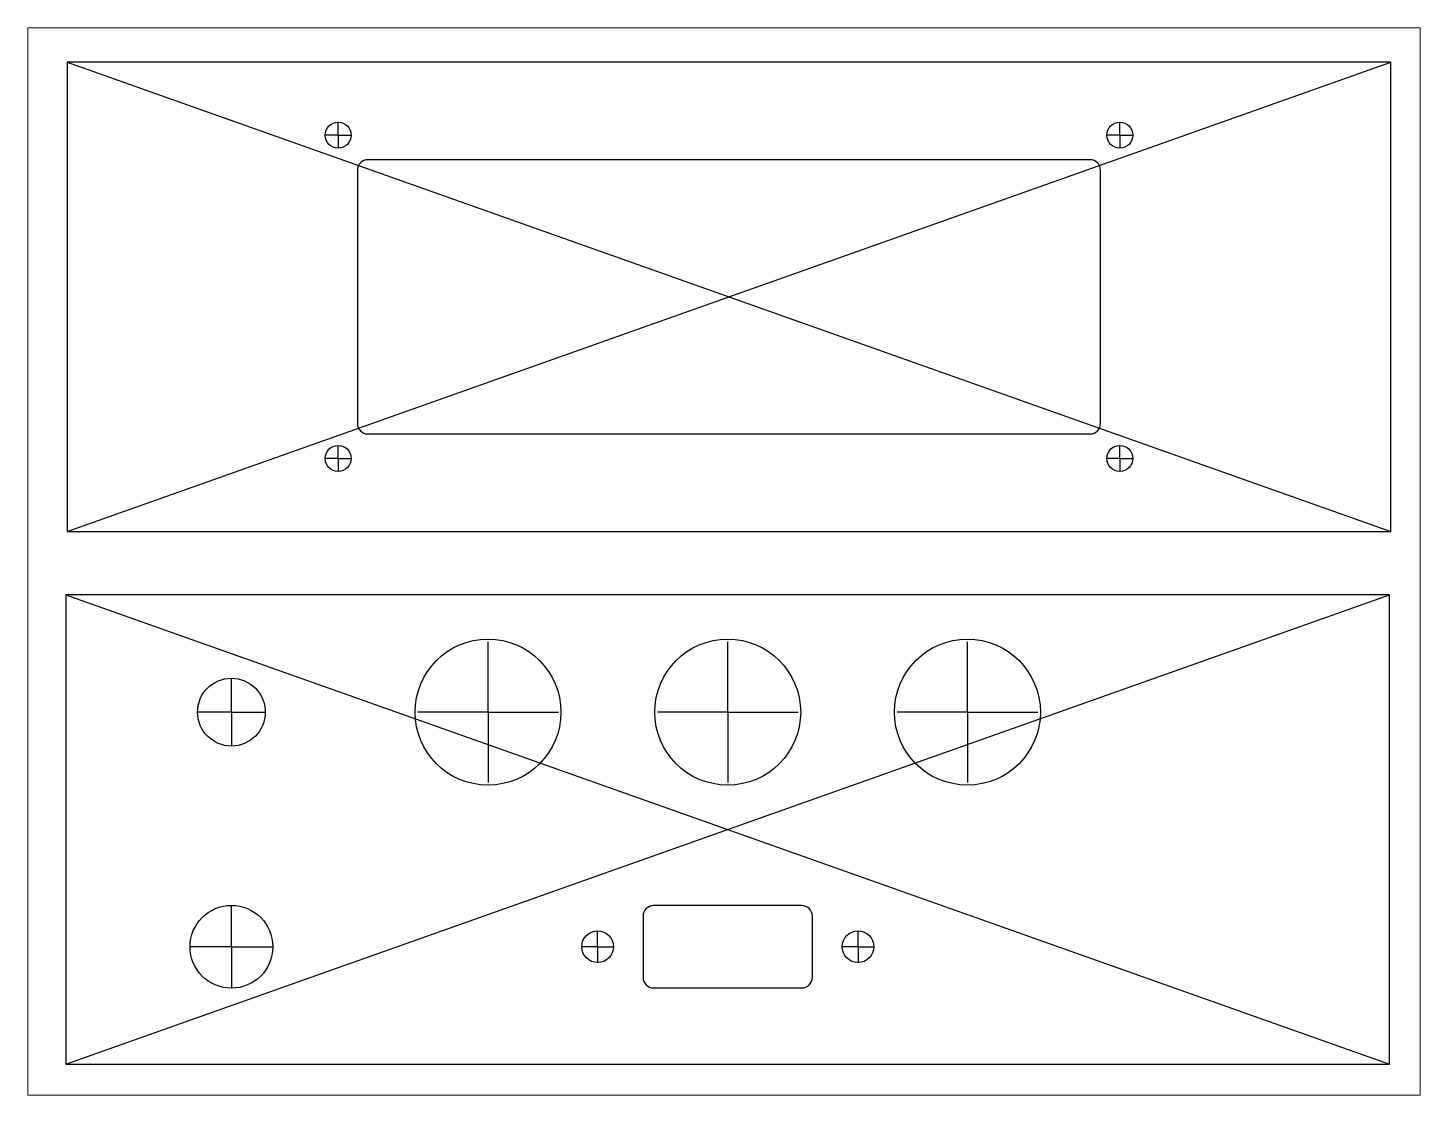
# Paper-space layout 'Layout1' of a CAD drawing. Header units: millimetres. Extents: x 62 to 196, y 53 to 156.
# The model-space entities are those that its viewports show. They can reach past a viewport. Long polylines and large blocks are cut down to what shows.
import ezdxf

# ---------------------------------------------------------------- set-up
doc = ezdxf.new("R2010")
doc.units = ezdxf.units.MM
doc.header["$MEASUREMENT"] = 0
doc.layers.add('Center Lines', color=1, linetype='Continuous')
doc.layers.add('Cross Lines', color=150, linetype='Continuous')

msp = doc.modelspace()

# ---------------------------------------------------------------- linework, layer by layer
for points in [[(127.08, 51.06), (127.08, 96.06), (0.08, 96.06), (0.08, 51.06)], [(126.96, -0.02), (126.96, 44.98), (-0.04, 44.98), (-0.04, -0.02)]]:
    msp.add_lwpolyline(points, close=True)
for points in [[(28.93, 60.41), (98.23, 60.41, 0.414214), (99.23, 61.41), (99.23, 85.71, 0.414214), (98.23, 86.71), (28.93, 86.71, 0.414214), (27.93, 85.71), (27.93, 61.41, 0.414214)], [(56.34, 7.28), (70.58, 7.28, 0.414214), (71.58, 8.28), (71.58, 14.18, 0.414214), (70.58, 15.18), (56.34, 15.18, 0.414214), (55.34, 14.18), (55.34, 8.28, 0.414214)]]:
    msp.add_lwpolyline(points, format="xyb", close=True)
for centre, radius in [((26.08, 89.06), 1.25), ((101.08, 89.06), 1.25), ((26.08, 58.06), 1.25), ((101.08, 58.06), 1.25), ((40.46, 33.73), 7), ((63.46, 33.73), 7), ((86.46, 33.73), 7), ((15.84, 33.73), 3.25), ((15.84, 11.23), 3.97), ((50.97, 11.23), 1.52), ((75.96, 11.23), 1.52)]:
    msp.add_circle(centre, radius)
at = {"layer": 'Center Lines'}
for p, q in [((26.08, 89.06), (26.08, 90.31)), ((101.08, 89.06), (101.08, 90.31)), ((26.08, 89.06), (24.83, 89.06)), ((26.08, 89.06), (27.33, 89.06)), ((26.08, 89.06), (26.08, 87.81)), ((101.08, 89.06), (99.83, 89.06)), ((101.08, 89.06), (102.33, 89.06)), ((101.08, 89.06), (101.08, 87.81)), ((26.08, 58.06), (26.08, 59.31)), ((101.08, 58.06), (101.08, 59.31)), ((26.08, 58.06), (24.83, 58.06)), ((26.08, 58.06), (27.33, 58.06)), ((26.08, 58.06), (26.08, 56.81)), ((101.08, 58.06), (99.83, 58.06)), ((101.08, 58.06), (102.33, 58.06)), ((101.08, 58.06), (101.08, 56.81)), ((40.46, 33.73), (40.46, 40.48)), ((63.46, 33.73), (63.46, 40.48)), ((86.46, 33.73), (86.46, 40.48)), ((15.84, 33.73), (15.84, 36.98)), ((15.84, 33.73), (12.59, 33.73)), ((15.84, 33.73), (19.09, 33.73)), ((15.84, 33.73), (15.84, 30.48)), ((40.46, 33.73), (33.71, 33.73)), ((40.46, 33.73), (47.21, 33.73)), ((40.46, 33.73), (40.46, 26.98)), ((63.46, 33.73), (56.71, 33.73)), ((63.46, 33.73), (70.21, 33.73)), ((63.46, 33.73), (63.46, 26.98)), ((86.46, 33.73), (79.71, 33.73)), ((86.46, 33.73), (93.21, 33.73)), ((86.46, 33.73), (86.46, 26.98)), ((15.84, 11.23), (15.84, 15.2)), ((50.97, 11.23), (50.97, 12.75)), ((75.96, 11.23), (75.96, 12.75)), ((15.84, 11.23), (11.87, 11.23)), ((15.84, 11.23), (19.81, 11.23)), ((15.84, 11.23), (15.84, 7.26)), ((50.97, 11.23), (49.44, 11.23)), ((50.97, 11.23), (52.49, 11.23)), ((50.97, 11.23), (50.97, 9.7)), ((75.96, 11.23), (74.43, 11.23)), ((75.96, 11.23), (77.48, 11.23)), ((75.96, 11.23), (75.96, 9.7))]:
    msp.add_line(p, q, dxfattribs=at)
at = {"layer": 'Cross Lines'}
for p, q in [((0.08, 96.06), (127.08, 51.06)), ((0.08, 51.06), (127.08, 96.06)), ((-0.04, 44.98), (126.96, -0.02)), ((-0.04, -0.02), (126.96, 44.98))]:
    msp.add_line(p, q, dxfattribs=at)

psp = doc.layouts.get("Layout1")

# ---------------------------------------------------------------- viewports
at = {"layer": '0', "view_target_point": (63.47, 48.15)}
psp.add_viewport(center=(128.82, 104.52), size=(133.59, 102.3486), view_center_point=(-0.37, 0.03), view_height=102.3486, dxfattribs=at)

doc.saveas('drawing.dxf')
